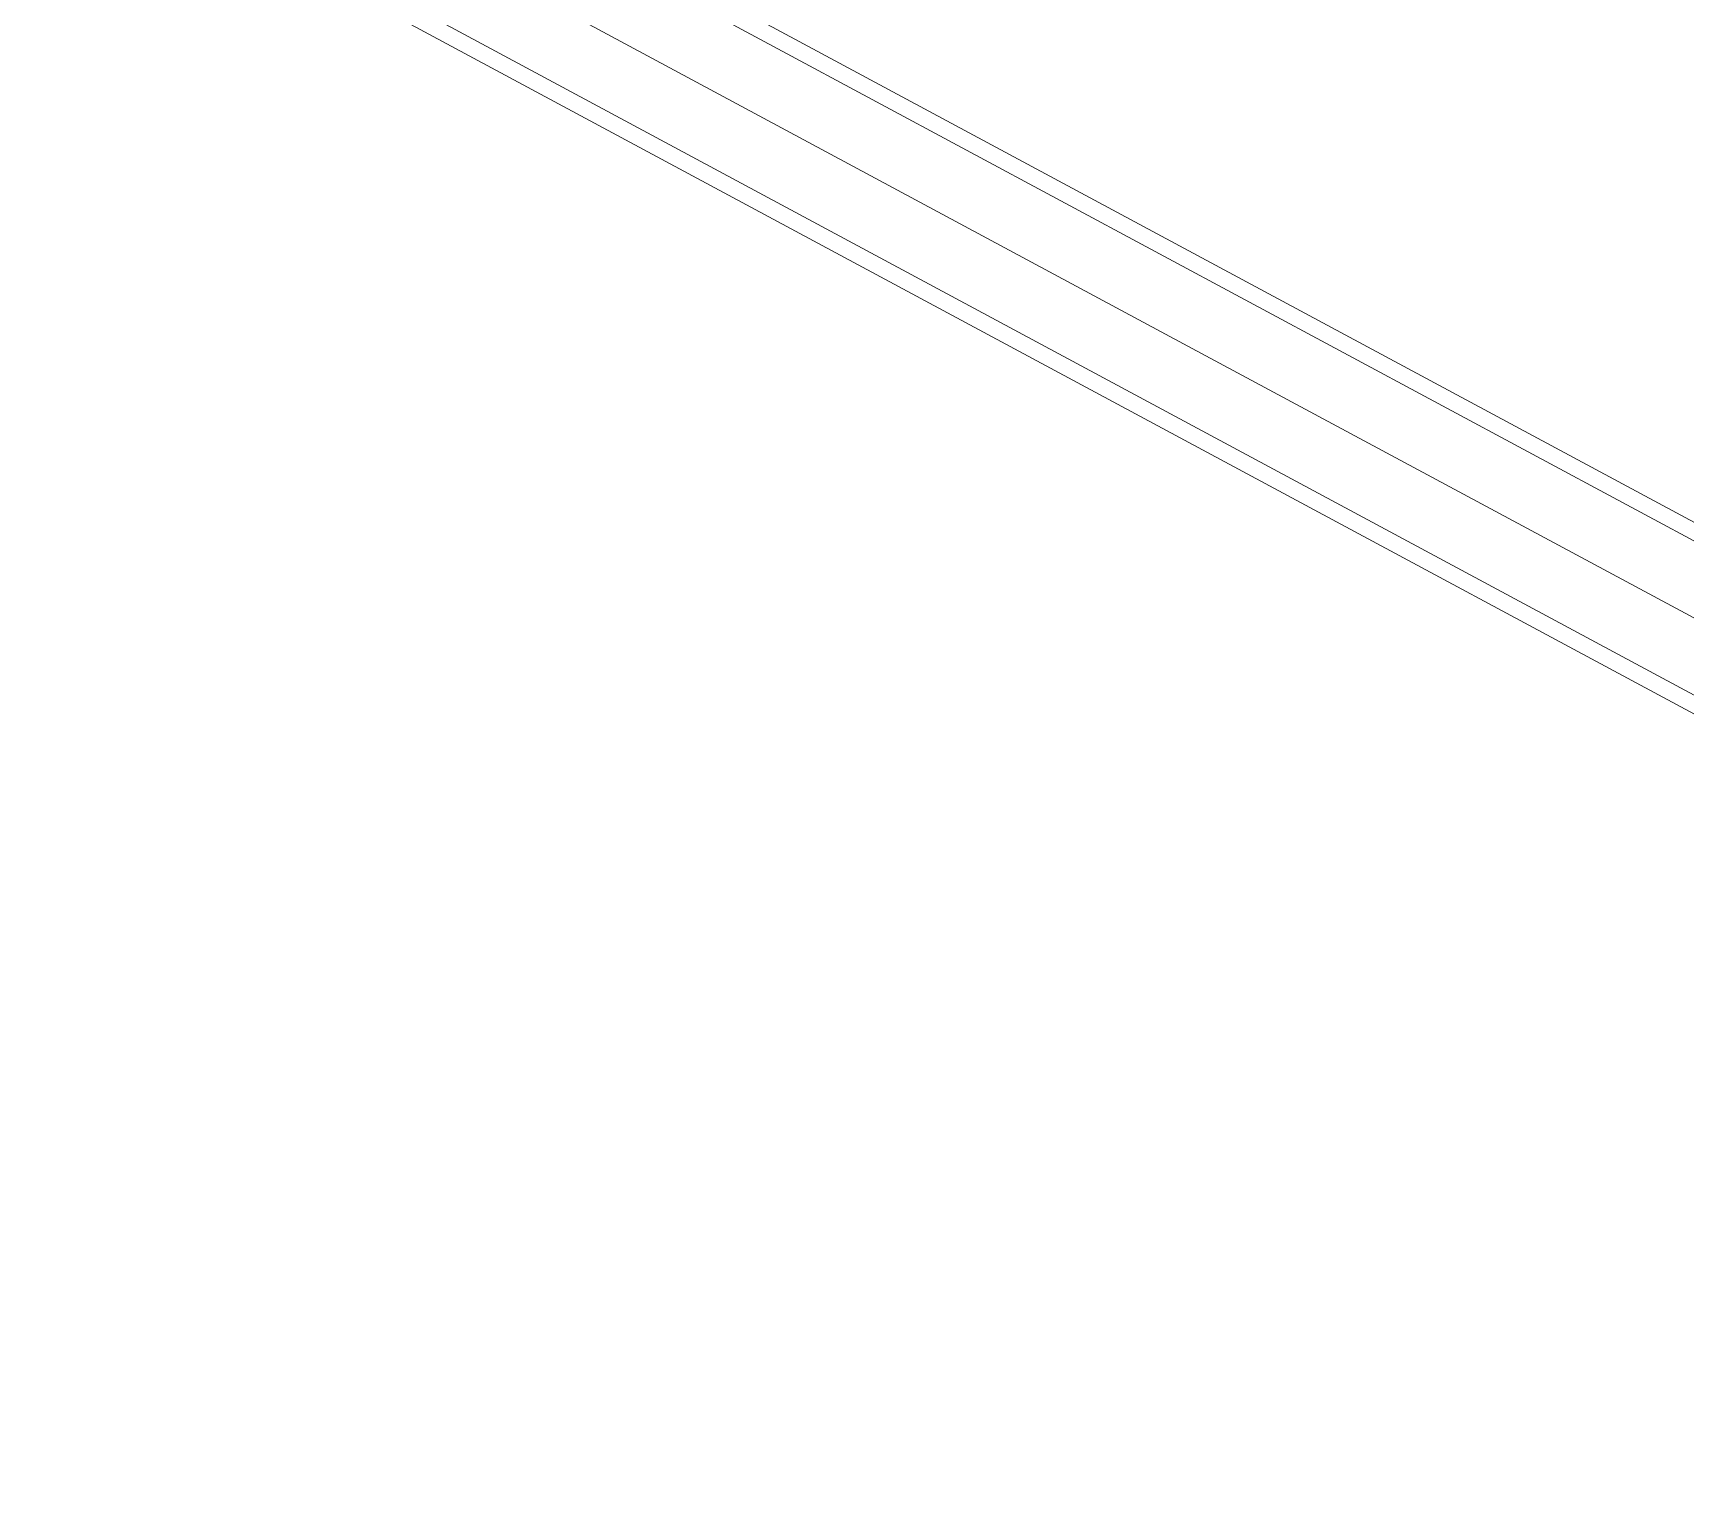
# Model space of a CAD drawing. Header units: millimetres. Extents: x -6949 to 305728, y -55091 to 76684.
# Drawn here: x 16761 to 17755, y 9890 to 10774 of the extents above; entities that cross this region are included whole.
import ezdxf

# ---------------------------------------------------------------- set-up
doc = ezdxf.new("R2010")
doc.units = ezdxf.units.MM
doc.layers.add('A-DETL', color=7, linetype='Continuous', lineweight=18, true_color=0x00a600)
doc.layers.add('S-BEAM', color=5, linetype='Continuous', lineweight=18)

msp = doc.modelspace()

# ---------------------------------------------------------------- linework, layer by layer
at = {"layer": 'A-DETL'}
for p, q in [((15000.0005, 11905.0003), (17466.4802, 10579.6785)), ((17466.4802, 10579.6785), (18750.0006, 9890.0003))]:
    msp.add_line(p, q, dxfattribs=at)
at = {"layer": 'S-BEAM'}
for p, q in [((18374.2558, 10149.5697), (15760.7285, 11553.905)), ((18369.5225, 10140.7609), (15755.9952, 11545.0961)), ((15717.3715, 11473.2159), (18330.8988, 10068.8806)), ((15712.6382, 11464.407), (18326.1655, 10060.0717))]:
    msp.add_line(p, q, dxfattribs=at)

doc.saveas('drawing.dxf')
